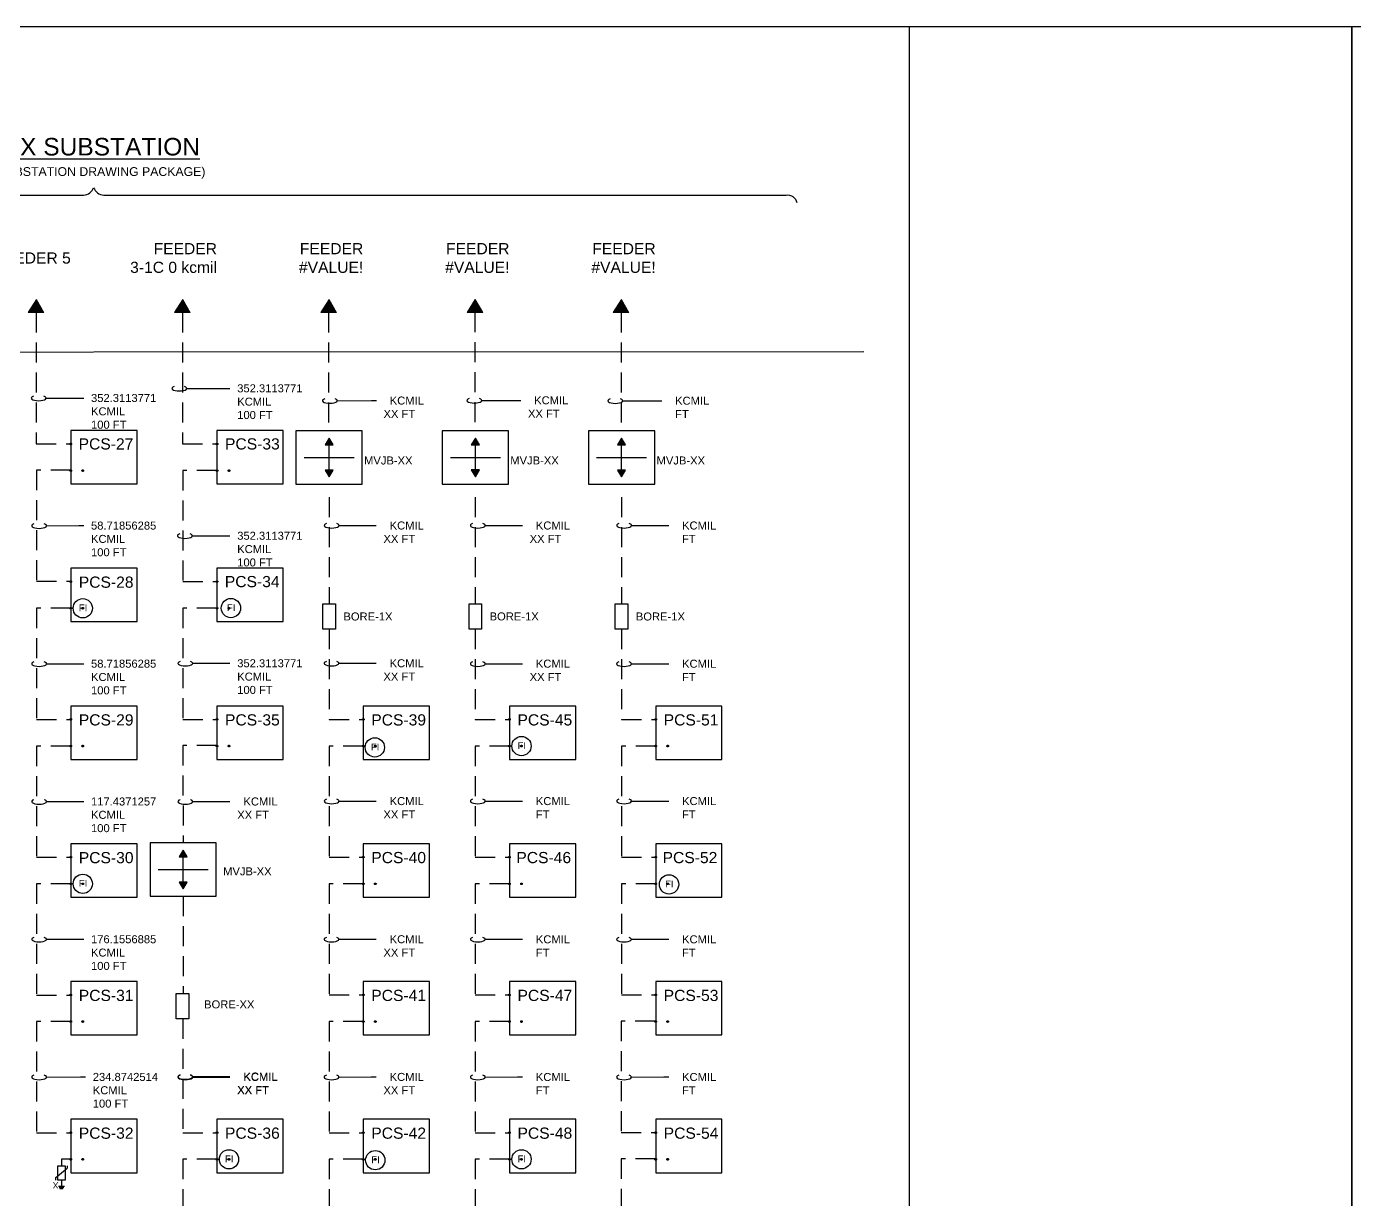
# Model space of a CAD drawing. Header units: feet. Extents: x -17.1 to 68.3, y -75.5 to 2.6.
# Drawn here: x 24.85 to 41.44, y -27.34 to -12.68 of the extents above; entities that cross this region are included whole.
import ezdxf
from ezdxf import colors
from ezdxf.entities.mleader import LeaderData, LeaderLine
from ezdxf.math import Vec2, Vec3

# ---------------------------------------------------------------- set-up
doc = ezdxf.new("R2010")
doc.units = ezdxf.units.FT
doc.header["$MEASUREMENT"] = 0
for name, pattern in [('DASHED2', [0.375, 0.25, -0.125]), ('HIDDEN', [0.375, 0.25, -0.125]), ('PHANTOM2', [1.25, 0.625, -0.125, 0.125, -0.125, 0.125, -0.125])]:
    doc.linetypes.add(name, pattern=pattern)
for name, color, linetype in [('E-1LIN', 4, 'Continuous'), ('E-1LIN-EQPM-ENCL', 7, 'PHANTOM2'), ('E-BLK-TXT', 7, 'Continuous'), ('G-ANNO-TEXT', 1, 'Continuous'), ('G-ANNO-TEXT-BOUNDARY', 253, 'Continuous'), ('PV-MV-EQUIP', 162, 'Continuous'), ('PV-UG-MV-CABLE', 5, 'HIDDEN')]:
    doc.layers.add(name, color=color, linetype=linetype)
doc.layers.add('PV-PCS BOUNDARY', color=224, linetype='DASHED2', lineweight=0)
doc.styles.add('NEI-A', font='arial.ttf')

# ---------------------------------------------------------------- blocks, each defined once
blk = doc.blocks.new('*U15')
at = {"linetype": 'Continuous'}
blk.add_lwpolyline([(0.828, 0.167), (0, 0.167), (0, -0.5), (0.828, -0.5)], close=True, dxfattribs=at)
at = {"layer": 'Defpoints', "linetype": 'DASHED2'}
for centre in [(0, 0), (0, -0.333), (0.15, -0.333)]:
    blk.add_circle(centre, 0.01, dxfattribs=at)
blk = doc.blocks.new('ARROW')
h = blk.add_hatch()
h.set_pattern_fill('ANSI31', color=256)
h.paths.add_polyline_path([(0, 0), (-0.074, -0.114), (0.066, -0.114)])
h = blk.add_hatch(color=256)
h.dxf.hatch_style = 1
h.paths.add_polyline_path([(0, 0), (-0.074, -0.114), (0.066, -0.114)])
blk.add_lwpolyline([(0, 0), (-0.074, -0.114), (0.066, -0.114), (0, 0)], close=True)
blk = doc.blocks.new('FAULT INDICATOR')
at = {"layer": 'E-1LIN'}
blk.add_circle((0, 0), 0.141, dxfattribs=at)
at = {"layer": 'E-1LIN', "insert": (-0.058, 0.056), "char_height": 0.1, "attachment_point": 1, "style": 'NEI-A'}
blk.add_mtext_dynamic_manual_height_columns('FI', width=0.49016, gutter_width=0.547, heights=[0], dxfattribs=at)
blk = doc.blocks.new('*U13')
h = blk.add_hatch(color=256)
h.dxf.hatch_style = 1
h.paths.add_polyline_path([(0.299, 0.175), (0.262, 0.113), (0.335, 0.113)])
h = blk.add_hatch(color=256)
h.dxf.hatch_style = 1
h.paths.add_polyline_path([(0.299, -0.175), (0.335, -0.113), (0.262, -0.113)])
for points in [[(0.262, 0.113), (0.335, 0.113), (0.299, 0.175)], [(0.335, -0.113), (0.262, -0.113), (0.299, -0.175)]]:
    blk.add_lwpolyline(points, close=True)
for points in [[(0.074, 0), (0.524, 0)], [(0.299, -0.113), (0.299, 0.113)]]:
    blk.add_lwpolyline(points)
at = {"layer": 'PV-MV-EQUIP', "linetype": 'Continuous'}
blk.add_lwpolyline([(0, -0.24), (0.597, -0.24), (0.597, 0.24), (0, 0.24)], close=True, dxfattribs=at)
blk = doc.blocks.new('Equipment Callout Arrowhead .75')
at = {"color": 0}
blk.add_ellipse((-0.25, 0), major_axis=(0.743, 0), ratio=0.350959, start_param=-0.80282, end_param=3.944413, dxfattribs=at)
blk = doc.blocks.new('A$Cc326a1cc')
for p, q in [((-0.486, 0.026), (-0.486, -0.024)), ((-0.466, 0.037), (-0.466, -0.037)), ((-0.444, 0.049), (-0.444, -0.049)), ((-0.346, 0), (-0.444, 0))]:
    blk.add_line(p, q)
for points in [[(-0.346, 0.096), (-0.304, 0.096)], [(-0.304, 0.096), (-0.147, -0.096)], [(0, 0), (-0.106, 0)], [(-0.106, -0.096), (-0.147, -0.096)]]:
    blk.add_lwpolyline(points)
blk.add_lwpolyline([(-0.106, 0.06), (-0.106, -0.06), (-0.346, -0.06), (-0.346, 0.06)], close=True)
at = {"layer": 'E-BLK-TXT', "insert": (-0.429, 0.098), "char_height": 0.1, "attachment_point": 5, "rotation": 90, "style": 'NEI-A'}
blk.add_mtext_dynamic_manual_height_columns('\\pxqc;X', width=0.06786, gutter_width=0.469, heights=[0], dxfattribs=at)

msp = doc.modelspace()

# ---------------------------------------------------------------- linework, layer by layer
at = {"layer": 'Defpoints', "color": 5}
for p, q in [((14.495, -12.676), (68.314, -12.676)), ((35.875, -12.676), (35.875, -35.686))]:
    msp.add_line(p, q, dxfattribs=at)
msp.add_lwpolyline([(41.404, -12.676), (41.404, -35.686)], dxfattribs=at)
at = {"layer": 'E-1LIN'}
msp.add_lwpolyline([(25.4, -26.836), (25.284, -26.836)], dxfattribs=at)
at = {"layer": 'G-ANNO-TEXT', "flags": 128}
msp.add_lwpolyline([(16.986, -14.876, -0.463783), (17.073, -14.783), (25.56, -14.783, 0.298343), (25.686, -14.69, 0.298343), (25.812, -14.783), (34.338, -14.783, -0.4246), (34.471, -14.876)], format="xyb", dxfattribs=at)
at = {"layer": 'G-ANNO-TEXT-BOUNDARY', "flags": 128}
msp.add_lwpolyline([(35.312, -16.741), (16.059, -16.749)], dxfattribs=at)
at = {"layer": 'PV-MV-EQUIP', "linetype": 'Continuous'}
for points in [[(28.707, -19.894), (28.707, -20.207), (28.55, -20.207), (28.55, -19.894)], [(30.534, -19.893), (30.534, -20.207), (30.377, -20.207), (30.377, -19.893)], [(32.361, -19.894), (32.361, -20.207), (32.204, -20.207), (32.204, -19.894)], [(26.875, -24.765), (26.875, -25.078), (26.718, -25.078), (26.718, -24.765)]]:
    msp.add_lwpolyline(points, close=True, dxfattribs=at)
at = {"layer": 'PV-UG-MV-CABLE'}
for points in [[(24.967, -16.249), (24.968, -17.892), (25.4, -17.892)], [(26.794, -16.249), (26.795, -17.892), (27.227, -17.892)], [(28.621, -16.249), (28.621, -17.729)], [(30.449, -16.248), (30.449, -17.729)], [(32.276, -16.249), (32.276, -17.729)], [(25.4, -18.221), (24.973, -18.221), (24.973, -19.61), (25.4, -19.61)], [(27.227, -18.225), (26.8, -18.225), (26.8, -19.614), (27.227, -19.614)], [(28.628, -18.559), (28.628, -19.894)], [(30.455, -18.558), (30.455, -19.893)], [(32.283, -18.559), (32.283, -19.894)], [(25.4, -19.948), (24.973, -19.948), (24.973, -21.337), (25.4, -21.337)], [(27.227, -19.948), (26.8, -19.948), (26.8, -21.337), (27.227, -21.337)], [(28.628, -20.207), (28.628, -21.337), (29.055, -21.337)], [(30.455, -20.207), (30.455, -21.337), (30.882, -21.337)], [(32.283, -20.207), (32.283, -21.337), (32.709, -21.337)], [(25.4, -21.67), (24.973, -21.67), (24.973, -23.059), (25.4, -23.059)], [(27.227, -21.664), (26.8, -21.664), (26.804, -22.88)], [(29.055, -21.67), (28.627, -21.67), (28.627, -23.059), (29.055, -23.059)], [(30.882, -21.67), (30.455, -21.67), (30.455, -23.059), (30.882, -23.059)], [(32.709, -21.67), (32.282, -21.67), (32.282, -23.059), (32.709, -23.059)], [(25.4, -23.393), (24.973, -23.393), (24.973, -24.782), (25.4, -24.782)], [(29.055, -23.392), (28.627, -23.392), (28.627, -24.781), (29.055, -24.781)], [(30.882, -23.392), (30.455, -23.392), (30.455, -24.781), (30.882, -24.781)], [(32.709, -23.392), (32.282, -23.392), (32.282, -24.781), (32.709, -24.781)], [(26.804, -23.546), (26.804, -24.765)], [(25.4, -25.114), (24.973, -25.114), (24.973, -26.503), (25.4, -26.503)], [(26.8, -25.078), (26.8, -26.503), (27.227, -26.503)], [(29.055, -25.114), (28.627, -25.114), (28.627, -26.503), (29.055, -26.503)], [(30.882, -25.114), (30.455, -25.114), (30.455, -26.503), (30.882, -26.503)], [(32.704, -25.11), (32.276, -25.11), (32.276, -26.499), (32.704, -26.499)], [(27.227, -26.836), (26.8, -26.836), (26.8, -28.225), (27.227, -28.225)], [(29.055, -26.836), (28.627, -26.836), (28.627, -28.225), (29.055, -28.225)], [(30.882, -26.836), (30.455, -26.836), (30.455, -28.225), (30.882, -28.225)], [(32.707, -26.828), (32.279, -26.828), (32.279, -28.217), (32.707, -28.217)]]:
    msp.add_lwpolyline(points, dxfattribs=at)

# ---------------------------------------------------------------- block references
for name, p, xscale, yscale, zscale in [('*U13', (28.214, -18.063), 1.387623779437333, 1.387623779437333, 1.387623779437333), ('*U13', (30.041, -18.062), 1.387623779437333, 1.387623779437333, 1.387623779437333), ('*U13', (31.868, -18.063), 1.387623779437333, 1.387623779437333, 1.387623779437333), ('FAULT INDICATOR', (25.55, -19.948), 0.8542186844683534, 0.8542186844683534, 0.8542186844683534), ('FAULT INDICATOR', (27.401, -19.945), 0.8542186844683534, 0.8542186844683534, 0.8542186844683534), ('FAULT INDICATOR', (29.199, -21.687), 0.8542186844683534, 0.8542186844683534, 0.8542186844683534), ('FAULT INDICATOR', (31.032, -21.67), 0.8542186844683534, 0.8542186844683534, 0.8542186844683534), ('*U13', (26.39, -23.213), 1.387623779437333, 1.387623779437333, 1.387623779437333), ('FAULT INDICATOR', (25.55, -23.392), 0.8542186844683534, 0.8542186844683534, 0.8542186844683534), ('FAULT INDICATOR', (32.876, -23.399), 0.8542186844683534, 0.8542186844683534, 0.8542186844683534), ('FAULT INDICATOR', (27.377, -26.836), 0.8542186844683534, 0.8542186844683534, 0.8542186844683534), ('FAULT INDICATOR', (29.205, -26.847), 0.8542186844683534, 0.8542186844683534, 0.8542186844683534), ('FAULT INDICATOR', (31.032, -26.836), 0.8542186844683534, 0.8542186844683534, 0.8542186844683534)]:
    msp.add_blockref(name, p, dxfattribs=dict(xscale=xscale, yscale=yscale, zscale=zscale))
at = {"layer": 'E-1LIN', "xscale": 0.7534336403886895, "yscale": 0.7534336403886895, "zscale": 0.7534336403886895, "rotation": 90}
msp.add_blockref('A$Cc326a1cc', (25.284, -26.836), dxfattribs=at)
at = {"layer": 'E-1LIN-EQPM-ENCL'}
for p in [(25.4, -17.894), (27.227, -17.894), (25.4, -19.614), (27.227, -19.614), (25.4, -21.337), (27.227, -21.337), (29.055, -21.337), (30.882, -21.337), (32.709, -21.337), (25.4, -23.059), (29.055, -23.059), (30.882, -23.059), (32.709, -23.059), (25.4, -24.781), (29.055, -24.781), (30.882, -24.781), (32.709, -24.781), (25.4, -26.503), (27.227, -26.503), (29.055, -26.503), (30.882, -26.503), (32.709, -26.503)]:
    msp.add_blockref('*U15', p, dxfattribs=at)
at = {"layer": 'PV-PCS BOUNDARY', "xscale": 1.39854621569094, "yscale": 1.39854621569094, "zscale": 1.39854621569094}
for p in [(24.973, -16.089), (26.8, -16.089), (28.628, -16.089), (30.455, -16.089), (32.282, -16.089)]:
    msp.add_blockref('ARROW', p, dxfattribs=at)

# ---------------------------------------------------------------- texts
at = {"layer": 'G-ANNO-TEXT', "style": 'NEI-A'}
for s, width, gutter_width, heights, insert, char_height, attachment_point in [('FEEDER 3-1C 0 kcmil', 1.24518, 0.765, [0], (27.227, -15.57), 0.13985, 6), ('FEEDER #VALUE!', 1.23821, 0.765, [0], (29.055, -15.57), 0.13985, 6), ('FEEDER #VALUE!', 1.28003, 0.765, [0], (30.882, -15.57), 0.13985, 6), ('FEEDER #VALUE!', 1.23123, 0.765, [0], (32.709, -15.57), 0.13985, 6), ('FEEDER 5', 1.17547, 0.765, [0], (25.4, -15.57), 0.1399, 6), ('PCS-27', 0.4444, 0.467, [0.145], (25.498, -17.894), 0.1399, 4), ('PCS-33', 0.4444, 0.467, [0.145], (27.327, -17.894), 0.1399, 4), ('MVJB-XX', 0.64995, 0.587, [0], (29.065, -18.101), 0.1, 4), ('MVJB-XX', 0.64995, 0.587, [0], (30.892, -18.1), 0.1, 4), ('MVJB-XX', 0.64995, 0.587, [0], (32.72, -18.101), 0.1, 4), ('PCS-28', 0.4444, 0.467, [0.145], (25.5, -19.622), 0.1399, 4), ('PCS-34', 0.4444, 0.467, [0.145], (27.325, -19.615), 0.1399, 4), ('BORE-1X', 0.64995, 0.587, [0], (28.807, -20.051), 0.1, 4), ('BORE-1X', 0.64995, 0.587, [0], (30.634, -20.05), 0.1, 4), ('BORE-1X', 0.64995, 0.587, [0], (32.461, -20.051), 0.1, 4), ('PCS-29', 0.4444, 0.467, [0.145], (25.5, -21.344), 0.1399, 4), ('PCS-35', 0.4444, 0.467, [0.145], (27.327, -21.344), 0.1399, 4), ('PCS-39', 0.4444, 0.467, [0.145], (29.155, -21.344), 0.1399, 4), ('PCS-45', 0.4444, 0.467, [0.145], (30.982, -21.344), 0.1399, 4), ('PCS-51', 0.4444, 0.467, [0.145], (32.809, -21.344), 0.1399, 4), ('PCS-30', 0.4444, 0.467, [0.145], (25.5, -23.066), 0.1399, 4), ('PCS-40', 0.4444, 0.467, [0.145], (29.155, -23.065), 0.1399, 4), ('PCS-46', 0.4444, 0.467, [0.145], (30.968, -23.065), 0.1399, 4), ('PCS-52', 0.4444, 0.467, [0.145], (32.795, -23.065), 0.1399, 4), ('MVJB-XX', 0.64995, 0.587, [0], (27.304, -23.237), 0.1, 4), ('PCS-31', 0.4444, 0.467, [0.145], (25.5, -24.788), 0.1399, 4), ('PCS-41', 0.4444, 0.467, [0.145], (29.155, -24.788), 0.1399, 4), ('PCS-47', 0.4444, 0.467, [0.145], (30.982, -24.788), 0.1399, 4), ('PCS-53', 0.4444, 0.467, [0.145], (32.809, -24.788), 0.1399, 4), ('BORE-XX', 0.64995, 0.587, [0], (27.066, -24.9), 0.1, 4), ('PCS-32', 0.4444, 0.467, [0.145], (25.5, -26.51), 0.1399, 4), ('PCS-36', 0.4444, 0.467, [0.145], (27.327, -26.51), 0.1399, 4), ('PCS-42', 0.4444, 0.467, [0.145], (29.155, -26.51), 0.1399, 4), ('PCS-48', 0.4444, 0.467, [0.145], (30.982, -26.51), 0.1399, 4), ('PCS-54', 0.4444, 0.467, [0.145], (32.809, -26.51), 0.1399, 4)]:
    msp.add_mtext_dynamic_manual_height_columns(s, width=width, gutter_width=gutter_width, heights=heights, dxfattribs=dict(at, insert=insert, char_height=char_height, attachment_point=attachment_point))

# ---------------------------------------------------------------- leaders
at = {"layer": 'G-ANNO-TEXT'}
ml = msp.add_multileader_mtext('Standard', dxfattribs=at)
ml.set_content('352.3113771 KCMIL^J100 FT', color=256, style='NEI-A')
ml.set_leader_properties()
ml.set_arrow_properties(name='Equipment Callout Arrowhead .75')
ml.build(insert=Vec2(0, 0))
ml.multileader.update_dxf_attribs({"dogleg_length": 0.0625, "arrow_head_size": 0.125})
ctx = ml.context
ctx.base_point, ctx.char_height, ctx.arrow_head_size, ctx.landing_gap_size, ctx.plane_origin = Vec3(27.39, -17.199), 0.1, 0.125, 0.09, Vec3(28.652, -16.733)
notes = []
notes.append((ctx, [(1, (1, 1, 0), (27.327, -17.199), (1, 0), 0.0625, [(0, [(26.726, -17.199)], 0, [])])]))
ctx.mtext.insert, ctx.mtext.rotation, ctx.mtext.width, ctx.mtext.flow_direction = Vec3(27.48, -17.148), 6.283185, 1, 5
ml = msp.add_multileader_mtext('Standard', dxfattribs=at)
ml.set_content('352.3113771 KCMIL^J100 FT', color=256, style='NEI-A')
ml.set_leader_properties()
ml.set_arrow_properties(name='Equipment Callout Arrowhead .75')
ml.build(insert=Vec2(0, 0))
ml.multileader.update_dxf_attribs({"dogleg_length": 0.0625, "arrow_head_size": 0.125})
ctx = ml.context
ctx.base_point, ctx.char_height, ctx.arrow_head_size, ctx.landing_gap_size, ctx.plane_origin = Vec3(25.563, -17.32), 0.1, 0.125, 0.09, Vec3(24.89, -18.611)
notes.append((ctx, [(0, (1, 1, 0), (25.5, -17.32), (1, 0), 0.0625, [(0, [(24.967, -17.32)], 0, [])])]))
ctx.mtext.insert, ctx.mtext.width, ctx.mtext.flow_direction = Vec3(25.653, -17.269), 1, 5
ml = msp.add_multileader_mtext('Standard', dxfattribs=at)
ml.set_content('\xa0 KCMIL^JXX FT', color=256, style='NEI-A')
ml.set_leader_properties()
ml.set_arrow_properties(name='Equipment Callout Arrowhead .75')
ml.build(insert=Vec2(0, 0))
ml.multileader.update_dxf_attribs({"dogleg_length": 0.0625, "arrow_head_size": 0.125})
ctx = ml.context
ctx.base_point, ctx.char_height, ctx.arrow_head_size, ctx.landing_gap_size, ctx.plane_origin = Vec3(29.218, -17.351), 0.1, 0.125, 0.09, Vec3(28.657, -18.65)
notes.append((ctx, [(0, (1, 1, 0), (29.156, -17.351), (1, 0), 0.0625, [(0, [(28.607, -17.353)], 0, [])])]))
ctx.mtext.insert, ctx.mtext.width, ctx.mtext.flow_direction = Vec3(29.308, -17.301), 1, 5
ml = msp.add_multileader_mtext('Standard', dxfattribs=at)
ml.set_content('\xa0 KCMIL^JXX FT', color=256, style='NEI-A')
ml.set_leader_properties()
ml.set_arrow_properties(name='Equipment Callout Arrowhead .75')
ml.build(insert=Vec2(0, 0))
ml.multileader.update_dxf_attribs({"dogleg_length": 0.0625, "arrow_head_size": 0.125})
ctx = ml.context
ctx.base_point, ctx.char_height, ctx.arrow_head_size, ctx.landing_gap_size, ctx.plane_origin = Vec3(31.023, -17.349), 0.1, 0.125, 0.09, Vec3(30.462, -18.648)
notes.append((ctx, [(0, (1, 1, 0), (30.96, -17.349), (1, 0), 0.0625, [(0, [(30.411, -17.35)], 0, [])])]))
ctx.mtext.insert, ctx.mtext.width, ctx.mtext.flow_direction = Vec3(31.113, -17.298), 1, 5
ml = msp.add_multileader_mtext('Standard', dxfattribs=at)
ml.set_content('\xa0 KCMIL^J\xa0 FT', color=256, style='NEI-A')
ml.set_leader_properties()
ml.set_arrow_properties(name='Equipment Callout Arrowhead .75')
ml.build(insert=Vec2(0, 0))
ml.multileader.update_dxf_attribs({"dogleg_length": 0.0625, "arrow_head_size": 0.125})
ctx = ml.context
ctx.base_point, ctx.char_height, ctx.arrow_head_size, ctx.landing_gap_size, ctx.plane_origin = Vec3(32.784, -17.353), 0.1, 0.125, 0.09, Vec3(32.223, -18.652)
notes.append((ctx, [(0, (1, 1, 0), (32.722, -17.353), (1, 0), 0.0625, [(0, [(32.173, -17.354)], 0, [])])]))
ctx.mtext.insert, ctx.mtext.width, ctx.mtext.flow_direction = Vec3(32.874, -17.303), 1, 5
ml = msp.add_multileader_mtext('Standard', dxfattribs=at)
ml.set_content('58.71856285 KCMIL^J100 FT', color=256, style='NEI-A')
ml.set_leader_properties()
ml.set_arrow_properties(name='Equipment Callout Arrowhead .75')
ml.build(insert=Vec2(0, 0))
ml.multileader.update_dxf_attribs({"dogleg_length": 0.0625, "arrow_head_size": 0.125})
ctx = ml.context
ctx.base_point, ctx.char_height, ctx.arrow_head_size, ctx.landing_gap_size, ctx.plane_origin = Vec3(25.563, -18.915), 0.1, 0.125, 0.09, Vec3(25.024, -20.213)
notes.append((ctx, [(0, (1, 1, 0), (25.5, -18.915), (1, 0), 0.0625, [(0, [(24.973, -18.916)], 0, [])])]))
ctx.mtext.insert, ctx.mtext.width, ctx.mtext.flow_direction = Vec3(25.653, -18.864), 1, 5
ml = msp.add_multileader_mtext('Standard', dxfattribs=at)
ml.set_content('\xa0 KCMIL^JXX FT', color=256, style='NEI-A')
ml.set_leader_properties()
ml.set_arrow_properties(name='Equipment Callout Arrowhead .75')
ml.build(insert=Vec2(0, 0))
ml.multileader.update_dxf_attribs({"dogleg_length": 0.0625, "arrow_head_size": 0.125})
ctx = ml.context
ctx.base_point, ctx.char_height, ctx.arrow_head_size, ctx.landing_gap_size, ctx.plane_origin = Vec3(29.217, -18.913), 0.1, 0.125, 0.09, Vec3(28.619, -20.691)
notes.append((ctx, [(0, (1, 1, 0), (29.155, -18.913), (1, 0), 0.0625, [(0, [(28.628, -18.913)], 0, [])])]))
ctx.mtext.insert, ctx.mtext.width, ctx.mtext.flow_direction = Vec3(29.307, -18.863), 1, 5
ml = msp.add_multileader_mtext('Standard', dxfattribs=at)
ml.set_content('\xa0 KCMIL^JXX FT', color=256, style='NEI-A')
ml.set_leader_properties()
ml.set_arrow_properties(name='Equipment Callout Arrowhead .75')
ml.build(insert=Vec2(0, 0))
ml.multileader.update_dxf_attribs({"dogleg_length": 0.0625, "arrow_head_size": 0.125})
ctx = ml.context
ctx.base_point, ctx.char_height, ctx.arrow_head_size, ctx.landing_gap_size, ctx.plane_origin = Vec3(31.044, -18.913), 0.1, 0.125, 0.09, Vec3(30.506, -20.211)
notes.append((ctx, [(0, (1, 1, 0), (30.982, -18.913), (1, 0), 0.0625, [(0, [(30.455, -18.913)], 0, [])])]))
ctx.mtext.insert, ctx.mtext.width, ctx.mtext.flow_direction = Vec3(31.134, -18.863), 1, 5
ml = msp.add_multileader_mtext('Standard', dxfattribs=at)
ml.set_content('\xa0 KCMIL^J\xa0 FT', color=256, style='NEI-A')
ml.set_leader_properties()
ml.set_arrow_properties(name='Equipment Callout Arrowhead .75')
ml.build(insert=Vec2(0, 0))
ml.multileader.update_dxf_attribs({"dogleg_length": 0.0625, "arrow_head_size": 0.125})
ctx = ml.context
ctx.base_point, ctx.char_height, ctx.arrow_head_size, ctx.landing_gap_size, ctx.plane_origin = Vec3(32.871, -18.913), 0.1, 0.125, 0.09, Vec3(32.333, -20.211)
notes.append((ctx, [(0, (1, 1, 0), (32.809, -18.913), (1, 0), 0.0625, [(0, [(32.283, -18.913)], 0, [])])]))
ctx.mtext.insert, ctx.mtext.width, ctx.mtext.flow_direction = Vec3(32.961, -18.863), 1, 5
ml = msp.add_multileader_mtext('Standard', dxfattribs=at)
ml.set_content('352.3113771 KCMIL^J100 FT', color=256, style='NEI-A')
ml.set_leader_properties()
ml.set_arrow_properties(name='Equipment Callout Arrowhead .75')
ml.build(insert=Vec2(0, 0))
ml.multileader.update_dxf_attribs({"dogleg_length": 0.0625, "arrow_head_size": 0.125})
ctx = ml.context
ctx.base_point, ctx.char_height, ctx.arrow_head_size, ctx.landing_gap_size, ctx.plane_origin = Vec3(27.39, -19.042), 0.1, 0.125, 0.09, Vec3(26.679, -20.33)
notes.append((ctx, [(0, (1, 1, 0), (27.327, -19.042), (1, 0), 0.0625, [(0, [(26.795, -19.042)], 0, [])])]))
ctx.mtext.insert, ctx.mtext.width, ctx.mtext.flow_direction = Vec3(27.48, -18.991), 1, 5
ml = msp.add_multileader_mtext('Standard', dxfattribs=at)
ml.set_content('58.71856285 KCMIL^J100 FT', color=256, style='NEI-A')
ml.set_leader_properties()
ml.set_arrow_properties(name='Equipment Callout Arrowhead .75')
ml.build(insert=Vec2(0, 0))
ml.multileader.update_dxf_attribs({"dogleg_length": 0.0625, "arrow_head_size": 0.125})
ctx = ml.context
ctx.base_point, ctx.char_height, ctx.arrow_head_size, ctx.landing_gap_size, ctx.plane_origin = Vec3(25.563, -20.641), 0.1, 0.125, 0.09, Vec3(25.024, -21.94)
notes.append((ctx, [(0, (1, 1, 0), (25.5, -20.641), (1, 0), 0.0625, [(0, [(24.973, -20.642)], 0, [])])]))
ctx.mtext.insert, ctx.mtext.width, ctx.mtext.flow_direction = Vec3(25.653, -20.59), 1, 5
ml = msp.add_multileader_mtext('Standard', dxfattribs=at)
ml.set_content('352.3113771 KCMIL^J100 FT', color=256, style='NEI-A')
ml.set_leader_properties()
ml.set_arrow_properties(name='Equipment Callout Arrowhead .75')
ml.build(insert=Vec2(0, 0))
ml.multileader.update_dxf_attribs({"dogleg_length": 0.0625, "arrow_head_size": 0.125})
ctx = ml.context
ctx.base_point, ctx.char_height, ctx.arrow_head_size, ctx.landing_gap_size, ctx.plane_origin = Vec3(27.39, -20.635), 0.1, 0.125, 0.09, Vec3(26.851, -21.934)
notes.append((ctx, [(0, (1, 1, 0), (27.327, -20.635), (1, 0), 0.0625, [(0, [(26.8, -20.636)], 0, [])])]))
ctx.mtext.insert, ctx.mtext.width, ctx.mtext.flow_direction = Vec3(27.48, -20.585), 1, 5
ml = msp.add_multileader_mtext('Standard', dxfattribs=at)
ml.set_content('\xa0 KCMIL^JXX FT', color=256, style='NEI-A')
ml.set_leader_properties()
ml.set_arrow_properties(name='Equipment Callout Arrowhead .75')
ml.build(insert=Vec2(0, 0))
ml.multileader.update_dxf_attribs({"dogleg_length": 0.0625, "arrow_head_size": 0.125})
ctx = ml.context
ctx.base_point, ctx.char_height, ctx.arrow_head_size, ctx.landing_gap_size, ctx.plane_origin = Vec3(29.217, -20.635), 0.1, 0.125, 0.09, Vec3(28.678, -21.934)
notes.append((ctx, [(0, (1, 1, 0), (29.155, -20.635), (1, 0), 0.0625, [(0, [(28.627, -20.636)], 0, [])])]))
ctx.mtext.insert, ctx.mtext.width, ctx.mtext.flow_direction = Vec3(29.307, -20.585), 1, 5
ml = msp.add_multileader_mtext('Standard', dxfattribs=at)
ml.set_content('\xa0 KCMIL^JXX FT', color=256, style='NEI-A')
ml.set_leader_properties()
ml.set_arrow_properties(name='Equipment Callout Arrowhead .75')
ml.build(insert=Vec2(0, 0))
ml.multileader.update_dxf_attribs({"dogleg_length": 0.0625, "arrow_head_size": 0.125})
ctx = ml.context
ctx.base_point, ctx.char_height, ctx.arrow_head_size, ctx.landing_gap_size, ctx.plane_origin = Vec3(31.044, -20.641), 0.1, 0.125, 0.09, Vec3(30.505, -21.94)
notes.append((ctx, [(0, (1, 1, 0), (30.982, -20.641), (1, 0), 0.0625, [(0, [(30.455, -20.642)], 0, [])])]))
ctx.mtext.insert, ctx.mtext.width, ctx.mtext.flow_direction = Vec3(31.134, -20.59), 1, 5
ml = msp.add_multileader_mtext('Standard', dxfattribs=at)
ml.set_content('\xa0 KCMIL^J\xa0 FT', color=256, style='NEI-A')
ml.set_leader_properties()
ml.set_arrow_properties(name='Equipment Callout Arrowhead .75')
ml.build(insert=Vec2(0, 0))
ml.multileader.update_dxf_attribs({"dogleg_length": 0.0625, "arrow_head_size": 0.125})
ctx = ml.context
ctx.base_point, ctx.char_height, ctx.arrow_head_size, ctx.landing_gap_size, ctx.plane_origin = Vec3(32.871, -20.641), 0.1, 0.125, 0.09, Vec3(32.332, -21.94)
notes.append((ctx, [(0, (1, 1, 0), (32.809, -20.641), (1, 0), 0.0625, [(0, [(32.282, -20.642)], 0, [])])]))
ctx.mtext.insert, ctx.mtext.width, ctx.mtext.flow_direction = Vec3(32.961, -20.591), 1, 5
ml = msp.add_multileader_mtext('Standard', dxfattribs=at)
ml.set_content('117.4371257 KCMIL^J100 FT', color=256, style='NEI-A')
ml.set_leader_properties()
ml.set_arrow_properties(name='Equipment Callout Arrowhead .75')
ml.build(insert=Vec2(0, 0))
ml.multileader.update_dxf_attribs({"dogleg_length": 0.0625, "arrow_head_size": 0.125})
ctx = ml.context
ctx.base_point, ctx.char_height, ctx.arrow_head_size, ctx.landing_gap_size, ctx.plane_origin = Vec3(25.563, -22.363), 0.1, 0.125, 0.09, Vec3(25.024, -23.662)
notes.append((ctx, [(0, (1, 1, 0), (25.5, -22.363), (1, 0), 0.0625, [(0, [(24.973, -22.364)], 0, [])])]))
ctx.mtext.insert, ctx.mtext.width, ctx.mtext.flow_direction = Vec3(25.653, -22.313), 1, 5
ml = msp.add_multileader_mtext('Standard', dxfattribs=at)
ml.set_content('\xa0 KCMIL^JXX FT', color=256, style='NEI-A')
ml.set_leader_properties()
ml.set_arrow_properties(name='Equipment Callout Arrowhead .75')
ml.build(insert=Vec2(0, 0))
ml.multileader.update_dxf_attribs({"dogleg_length": 0.0625, "arrow_head_size": 0.125})
ctx = ml.context
ctx.base_point, ctx.char_height, ctx.arrow_head_size, ctx.landing_gap_size, ctx.plane_origin = Vec3(27.39, -22.364), 0.1, 0.125, 0.09, Vec3(26.685, -23.923)
notes.append((ctx, [(0, (1, 1, 0), (27.327, -22.364), (1, 0), 0.0625, [(0, [(26.8, -22.364)], 0, [])])]))
ctx.mtext.insert, ctx.mtext.width, ctx.mtext.flow_direction = Vec3(27.48, -22.313), 1, 5
ml = msp.add_multileader_mtext('Standard', dxfattribs=at)
ml.set_content('\xa0 KCMIL^JXX FT', color=256, style='NEI-A')
ml.set_leader_properties()
ml.set_arrow_properties(name='Equipment Callout Arrowhead .75')
ml.build(insert=Vec2(0, 0))
ml.multileader.update_dxf_attribs({"dogleg_length": 0.0625, "arrow_head_size": 0.125})
ctx = ml.context
ctx.base_point, ctx.char_height, ctx.arrow_head_size, ctx.landing_gap_size, ctx.plane_origin = Vec3(29.217, -22.358), 0.1, 0.125, 0.09, Vec3(28.679, -23.656)
notes.append((ctx, [(0, (1, 1, 0), (29.155, -22.358), (1, 0), 0.0625, [(0, [(28.628, -22.358)], 0, [])])]))
ctx.mtext.insert, ctx.mtext.width, ctx.mtext.flow_direction = Vec3(29.307, -22.308), 1, 5
ml = msp.add_multileader_mtext('Standard', dxfattribs=at)
ml.set_content('\xa0 KCMIL^J\xa0 FT', color=256, style='NEI-A')
ml.set_leader_properties()
ml.set_arrow_properties(name='Equipment Callout Arrowhead .75')
ml.build(insert=Vec2(0, 0))
ml.multileader.update_dxf_attribs({"dogleg_length": 0.0625, "arrow_head_size": 0.125})
ctx = ml.context
ctx.base_point, ctx.char_height, ctx.arrow_head_size, ctx.landing_gap_size, ctx.plane_origin = Vec3(31.044, -22.358), 0.1, 0.125, 0.09, Vec3(30.506, -23.656)
notes.append((ctx, [(0, (1, 1, 0), (30.982, -22.358), (1, 0), 0.0625, [(0, [(30.455, -22.358)], 0, [])])]))
ctx.mtext.insert, ctx.mtext.width, ctx.mtext.flow_direction = Vec3(31.134, -22.308), 1, 5
ml = msp.add_multileader_mtext('Standard', dxfattribs=at)
ml.set_content('\xa0 KCMIL^J\xa0 FT', color=256, style='NEI-A')
ml.set_leader_properties()
ml.set_arrow_properties(name='Equipment Callout Arrowhead .75')
ml.build(insert=Vec2(0, 0))
ml.multileader.update_dxf_attribs({"dogleg_length": 0.0625, "arrow_head_size": 0.125})
ctx = ml.context
ctx.base_point, ctx.char_height, ctx.arrow_head_size, ctx.landing_gap_size, ctx.plane_origin = Vec3(32.871, -22.358), 0.1, 0.125, 0.09, Vec3(32.333, -23.656)
notes.append((ctx, [(0, (1, 1, 0), (32.809, -22.358), (1, 0), 0.0625, [(0, [(32.283, -22.358)], 0, [])])]))
ctx.mtext.insert, ctx.mtext.width, ctx.mtext.flow_direction = Vec3(32.961, -22.308), 1, 5
ml = msp.add_multileader_mtext('Standard', dxfattribs=at)
ml.set_content('176.1556885 KCMIL^J100 FT', color=256, style='NEI-A')
ml.set_leader_properties()
ml.set_arrow_properties(name='Equipment Callout Arrowhead .75')
ml.build(insert=Vec2(0, 0))
ml.multileader.update_dxf_attribs({"dogleg_length": 0.0625, "arrow_head_size": 0.125})
ctx = ml.context
ctx.base_point, ctx.char_height, ctx.arrow_head_size, ctx.landing_gap_size, ctx.plane_origin = Vec3(25.563, -24.085), 0.1, 0.125, 0.09, Vec3(25.024, -25.384)
notes.append((ctx, [(0, (1, 1, 0), (25.5, -24.085), (1, 0), 0.0625, [(0, [(24.973, -24.086)], 0, [])])]))
ctx.mtext.insert, ctx.mtext.width, ctx.mtext.flow_direction = Vec3(25.653, -24.035), 1, 5
ml = msp.add_multileader_mtext('Standard', dxfattribs=at)
ml.set_content('\xa0 KCMIL^JXX FT', color=256, style='NEI-A')
ml.set_leader_properties()
ml.set_arrow_properties(name='Equipment Callout Arrowhead .75')
ml.build(insert=Vec2(0, 0))
ml.multileader.update_dxf_attribs({"dogleg_length": 0.0625, "arrow_head_size": 0.125})
ctx = ml.context
ctx.base_point, ctx.char_height, ctx.arrow_head_size, ctx.landing_gap_size, ctx.plane_origin = Vec3(29.217, -24.086), 0.1, 0.125, 0.09, Vec3(28.678, -25.384)
notes.append((ctx, [(0, (1, 1, 0), (29.155, -24.086), (1, 0), 0.0625, [(0, [(28.627, -24.086)], 0, [])])]))
ctx.mtext.insert, ctx.mtext.width, ctx.mtext.flow_direction = Vec3(29.307, -24.035), 1, 5
ml = msp.add_multileader_mtext('Standard', dxfattribs=at)
ml.set_content('\xa0 KCMIL^J\xa0 FT', color=256, style='NEI-A')
ml.set_leader_properties()
ml.set_arrow_properties(name='Equipment Callout Arrowhead .75')
ml.build(insert=Vec2(0, 0))
ml.multileader.update_dxf_attribs({"dogleg_length": 0.0625, "arrow_head_size": 0.125})
ctx = ml.context
ctx.base_point, ctx.char_height, ctx.arrow_head_size, ctx.landing_gap_size, ctx.plane_origin = Vec3(31.044, -24.086), 0.1, 0.125, 0.09, Vec3(30.505, -25.384)
notes.append((ctx, [(0, (1, 1, 0), (30.982, -24.086), (1, 0), 0.0625, [(0, [(30.455, -24.086)], 0, [])])]))
ctx.mtext.insert, ctx.mtext.width, ctx.mtext.flow_direction = Vec3(31.134, -24.036), 1, 5
ml = msp.add_multileader_mtext('Standard', dxfattribs=at)
ml.set_content('\xa0 KCMIL^J\xa0 FT', color=256, style='NEI-A')
ml.set_leader_properties()
ml.set_arrow_properties(name='Equipment Callout Arrowhead .75')
ml.build(insert=Vec2(0, 0))
ml.multileader.update_dxf_attribs({"dogleg_length": 0.0625, "arrow_head_size": 0.125})
ctx = ml.context
ctx.base_point, ctx.char_height, ctx.arrow_head_size, ctx.landing_gap_size, ctx.plane_origin = Vec3(32.871, -24.086), 0.1, 0.125, 0.09, Vec3(32.332, -25.384)
notes.append((ctx, [(0, (1, 1, 0), (32.809, -24.086), (1, 0), 0.0625, [(0, [(32.282, -24.086)], 0, [])])]))
ctx.mtext.insert, ctx.mtext.width, ctx.mtext.flow_direction = Vec3(32.961, -24.036), 1, 5
ml = msp.add_multileader_mtext('Standard', dxfattribs=at)
ml.set_content('234.8742514 KCMIL^J100 FT', color=256, style='NEI-A')
ml.set_leader_properties()
ml.set_arrow_properties(name='Equipment Callout Arrowhead .75')
ml.build(insert=Vec2(0, 0))
ml.multileader.update_dxf_attribs({"dogleg_length": 0.0625, "arrow_head_size": 0.125})
ctx = ml.context
ctx.base_point, ctx.char_height, ctx.arrow_head_size, ctx.landing_gap_size, ctx.plane_origin = Vec3(25.585, -25.807), 0.1, 0.125, 0.09, Vec3(25.024, -27.106)
notes.append((ctx, [(0, (1, 1, 0), (25.522, -25.807), (1, 0), 0.0625, [(0, [(24.973, -25.808)], 0, [])])]))
ctx.mtext.insert, ctx.mtext.width, ctx.mtext.flow_direction = Vec3(25.675, -25.756), 1, 5
ml = msp.add_multileader_mtext('Standard', dxfattribs=at)
ml.set_content('\xa0 KCMIL^JXX FT', color=256, style='NEI-A')
ml.set_leader_properties()
ml.set_arrow_properties(name='Equipment Callout Arrowhead .75')
ml.build(insert=Vec2(0, 0))
ml.multileader.update_dxf_attribs({"dogleg_length": 0.0625, "arrow_head_size": 0.125})
ctx = ml.context
ctx.base_point, ctx.char_height, ctx.arrow_head_size, ctx.landing_gap_size, ctx.plane_origin = Vec3(27.39, -25.801), 0.1, 0.125, 0.09, Vec3(26.851, -27.1)
notes.append((ctx, [(0, (1, 1, 0), (27.327, -25.801), (1, 0), 0.0625, [(0, [(26.8, -25.803)], 0, [])])]))
ctx.mtext.insert, ctx.mtext.width, ctx.mtext.flow_direction = Vec3(27.48, -25.751), 1, 5
ml = msp.add_multileader_mtext('Standard', dxfattribs=at)
ml.set_content('\xa0 KCMIL^JXX FT', color=256, style='NEI-A')
ml.set_leader_properties()
ml.set_arrow_properties(name='Equipment Callout Arrowhead .75')
ml.build(insert=Vec2(0, 0))
ml.multileader.update_dxf_attribs({"dogleg_length": 0.0625, "arrow_head_size": 0.125})
ctx = ml.context
ctx.base_point, ctx.char_height, ctx.arrow_head_size, ctx.landing_gap_size, ctx.plane_origin = Vec3(27.39, -25.808), 0.1, 0.125, 0.09, Vec3(26.851, -27.106)
notes.append((ctx, [(0, (1, 1, 0), (27.327, -25.808), (1, 0), 0.0625, [(0, [(26.8, -25.808)], 0, [])])]))
ctx.mtext.insert, ctx.mtext.width, ctx.mtext.flow_direction = Vec3(27.48, -25.757), 1, 5
ml = msp.add_multileader_mtext('Standard', dxfattribs=at)
ml.set_content('\xa0 KCMIL^JXX FT', color=256, style='NEI-A')
ml.set_leader_properties()
ml.set_arrow_properties(name='Equipment Callout Arrowhead .75')
ml.build(insert=Vec2(0, 0))
ml.multileader.update_dxf_attribs({"dogleg_length": 0.0625, "arrow_head_size": 0.125})
ctx = ml.context
ctx.base_point, ctx.char_height, ctx.arrow_head_size, ctx.landing_gap_size, ctx.plane_origin = Vec3(29.217, -25.807), 0.1, 0.125, 0.09, Vec3(28.678, -27.106)
notes.append((ctx, [(0, (1, 1, 0), (29.155, -25.807), (1, 0), 0.0625, [(0, [(28.627, -25.808)], 0, [])])]))
ctx.mtext.insert, ctx.mtext.width, ctx.mtext.flow_direction = Vec3(29.307, -25.756), 1, 5
ml = msp.add_multileader_mtext('Standard', dxfattribs=at)
ml.set_content('\xa0 KCMIL^J\xa0 FT', color=256, style='NEI-A')
ml.set_leader_properties()
ml.set_arrow_properties(name='Equipment Callout Arrowhead .75')
ml.build(insert=Vec2(0, 0))
ml.multileader.update_dxf_attribs({"dogleg_length": 0.0625, "arrow_head_size": 0.125})
ctx = ml.context
ctx.base_point, ctx.char_height, ctx.arrow_head_size, ctx.landing_gap_size, ctx.plane_origin = Vec3(31.044, -25.807), 0.1, 0.125, 0.09, Vec3(30.505, -27.106)
notes.append((ctx, [(0, (1, 1, 0), (30.982, -25.807), (1, 0), 0.0625, [(0, [(30.455, -25.808)], 0, [])])]))
ctx.mtext.insert, ctx.mtext.width, ctx.mtext.flow_direction = Vec3(31.134, -25.757), 1, 5
ml = msp.add_multileader_mtext('Standard', dxfattribs=at)
ml.set_content('\xa0 KCMIL^J\xa0 FT', color=256, style='NEI-A')
ml.set_leader_properties()
ml.set_arrow_properties(name='Equipment Callout Arrowhead .75')
ml.build(insert=Vec2(0, 0))
ml.multileader.update_dxf_attribs({"dogleg_length": 0.0625, "arrow_head_size": 0.125})
ctx = ml.context
ctx.base_point, ctx.char_height, ctx.arrow_head_size, ctx.landing_gap_size, ctx.plane_origin = Vec3(32.871, -25.807), 0.1, 0.125, 0.09, Vec3(32.332, -27.106)
notes.append((ctx, [(0, (1, 1, 0), (32.809, -25.807), (1, 0), 0.0625, [(0, [(32.282, -25.808)], 0, [])])]))
ctx.mtext.insert, ctx.mtext.width, ctx.mtext.flow_direction = Vec3(32.961, -25.757), 1, 5
for ctx, leaders in notes:
    for number, flags, end, landing, length, lines in leaders:
        leader = LeaderData()
        leader.index, (leader.has_last_leader_line, leader.has_dogleg_vector, leader.attachment_direction) = number, flags
        leader.last_leader_point, leader.dogleg_vector, leader.dogleg_length = Vec3(end), Vec3(landing), length
        for number, points, colour, breaks in lines:
            line = LeaderLine()
            line.index, line.vertices, line.color, line.breaks = number, Vec3.list(points), colors.encode_raw_color(colour), breaks
            leader.lines.append(line)
        ctx.leaders.append(leader)

# ---------------------------------------------------------------- next in the draw order: texts
at = {"layer": 'G-ANNO-TEXT', "insert": (25.584, -14.068), "char_height": 0.2194, "width": 5.98692, "attachment_point": 2, "style": 'NEI-A', "bg_fill": 3, "box_fill_scale": 1.5, "bg_fill_color": 256, "bg_fill_transparency": 0}
msp.add_mtext('{\\LXXXX SUBSTATION \\P\\H0.5x;\\l(SEE SUBSTATION DRAWING PACKAGE)}', dxfattribs=at)

# ---------------------------------------------------------------- next in the draw order: linework, layer by layer
msp.add_lwpolyline([(15.906, -12.676), (41.406, -12.676), (41.406, -33.176), (15.906, -33.176)], close=True)

doc.saveas('drawing.dxf')
